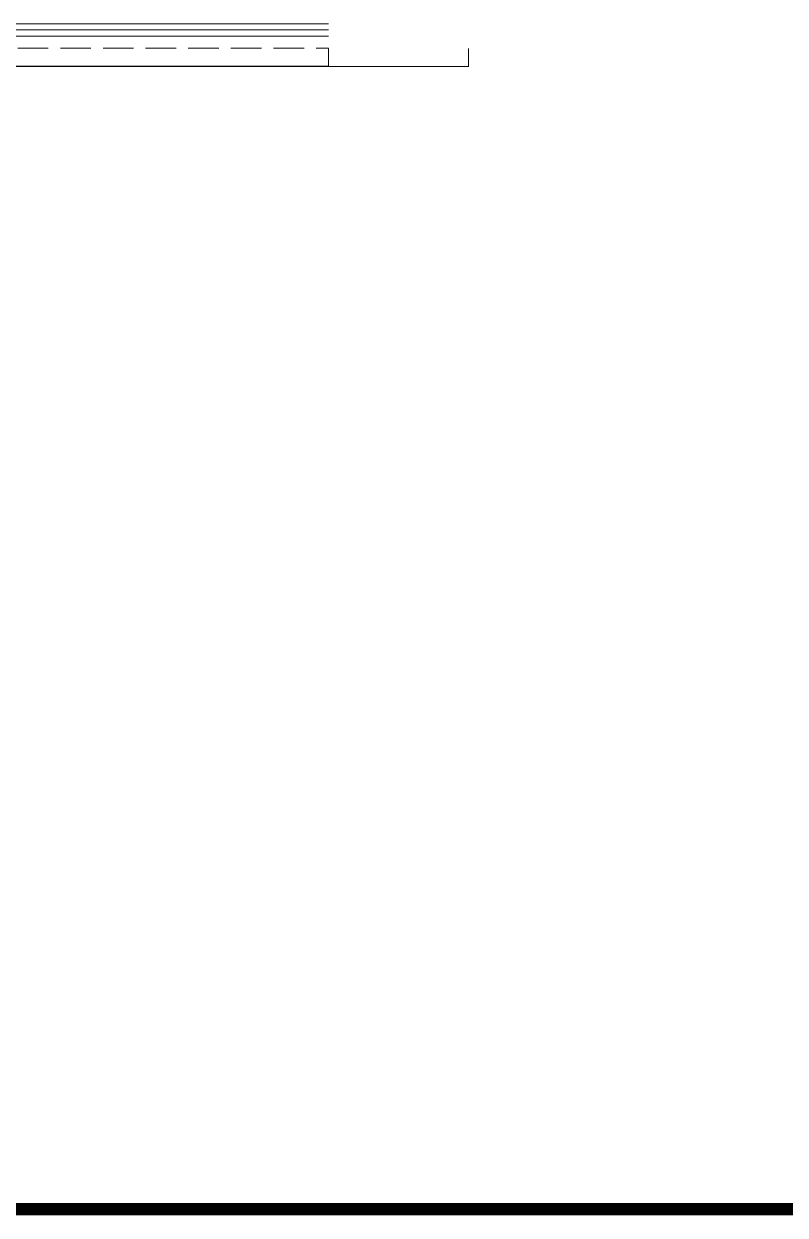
# Model space of a CAD drawing. Extents: x 3774419 to 4775970, y -926964 to 2266.
# Drawn here: x 3837520 to 3843770, y -866614 to -856833 of the extents above; entities that cross this region are included whole.
import ezdxf

# ---------------------------------------------------------------- set-up
doc = ezdxf.new("R2010")
doc.units = 0
doc.header["$LTSCALE"] = 1000
doc.header["$MEASUREMENT"] = 0
doc.linetypes.add('DASH', pattern=[0.35, 0.25, -0.1])
doc.layers.get('0').update_dxf_attribs({"linetype": 'CONTINUOUS'})
doc.layers.add('!!电气', color=1, linetype='CONTINUOUS')
doc.layers.add('看线', color=185, linetype='CONTINUOUS')
for name, color, linetype, lineweight in [('图框', 147, 'CONTINUOUS', 20), ('平面-栏杆', 56, 'CONTINUOUS', 15), ('平面-看线', 252, 'CONTINUOUS', 15)]:
    doc.layers.add(name, color=color, linetype=linetype, lineweight=lineweight)

# ---------------------------------------------------------------- blocks, each defined once
blk = doc.blocks.new('A$C1C403CBE')
at = {"color": 252, "const_width": 8}
blk.add_lwpolyline([(22450, -100), (22450, -250), (21300, -250), (21300, -100)], dxfattribs=at)
at = {"layer": '平面-栏杆', "color": 252}
for points in [[(16650, 50), (21300, 50)], [(16650, 0), (21300, 0)]]:
    blk.add_lwpolyline(points, dxfattribs=at)
at = {"layer": '平面-看线', "color": 252}
blk.add_lwpolyline([(16650, 100), (21300, 100)], dxfattribs=at)
at = {"layer": '平面-看线', "color": 252, "linetype": 'DASH'}
blk.add_lwpolyline([(16650, -100), (21300, -100)], dxfattribs=at)
at = {"layer": '看线', "color": 252, "ltscale": 0.5}
blk.add_lwpolyline([(21300, -250), (16650, -250)], dxfattribs=at)

msp = doc.modelspace()

# ---------------------------------------------------------------- linework, layer by layer
at = {"layer": '图框', "const_width": 100}
msp.add_lwpolyline([(3887517.5, -866563.9), (3887517.5, -809163.9), (3806917.5, -809163.9), (3806917.5, -866563.9)], close=True, dxfattribs=at)

# ---------------------------------------------------------------- block references
at = {"layer": '!!电气'}
msp.add_blockref('A$C1C403CBE', (3818720, -856933.2), dxfattribs=at)

doc.saveas('drawing.dxf')
